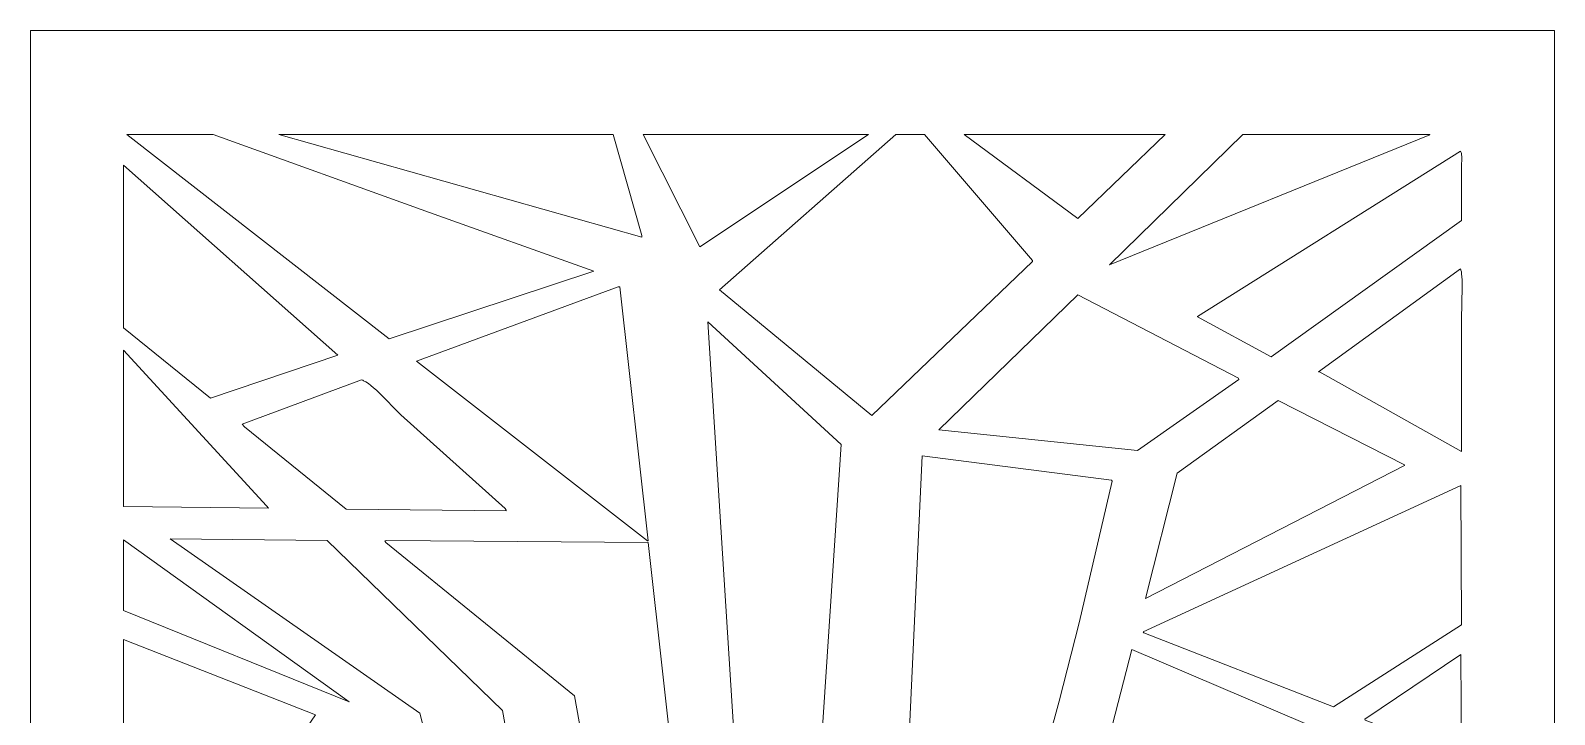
# Model space of a CAD drawing. Header units: centimetres. Extents: x -9.8 to 9.6, y -14.3 to 4.2.
# Drawn here: x 0.33 to 9.56, y 0.07 to 4.22 of the extents above; entities that cross this region are included whole.
import ezdxf

# ---------------------------------------------------------------- set-up
doc = ezdxf.new("R2010")
doc.units = ezdxf.units.CM
doc.header["$MEASUREMENT"] = 0
doc.layers.add('layer 1', color=7, linetype='Continuous')

msp = doc.modelspace()

# ---------------------------------------------------------------- linework, layer by layer
at = {"layer": 'layer 1', "color": 242, "lineweight": 9}
for points, knots in [([(0.32504, 4.21543), (0.32504, 4.21543), (0.32504, 4.21543), (0.32504, 4.21543), (0.32504, 4.21543), (0.32504, 4.21543), (9.55647, 4.21543), (9.55647, 4.21543), (9.55647, 4.21543), (9.55647, 4.21543), (9.55647, 4.21543), (9.55647, 4.21543), (9.55647, 4.21543), (9.55647, 4.21543), (9.55647, -14.27975), (9.55647, -14.27975), (9.55647, -14.27975), (9.55647, -14.27975), (9.55647, -14.27975), (9.55647, -14.27975), (9.55647, -14.27975), (9.55647, -14.27975), (0.32504, -14.27975), (0.32504, -14.27975), (0.32504, -14.27975), (0.32504, -14.27975), (0.32504, -14.27975), (0.32504, -14.27975), (0.32504, -14.27975), (0.32504, -14.27975), (0.32504, 4.21543), (0.32504, 4.21543), (0.32504, 4.21543), (0.32504, 4.21543), (0.32504, 4.21543), (0.32504, 4.21543)], [0, 0, 0, 0, 0.1, 0.1, 0.1, 0.1, 0.2, 0.2, 0.2, 0.2, 0.3, 0.3, 0.3, 0.3, 0.4, 0.4, 0.4, 0.4, 0.5, 0.5, 0.5, 0.5, 0.6, 0.6, 0.6, 0.6, 0.7, 0.7, 0.7, 0.7, 0.8, 0.8, 0.8, 0.8, 1, 1, 1, 1]), ([(0.90792, 3.58576), (0.90792, 3.58576), (0.90792, 3.58576), (0.90792, 3.58576), (0.90792, 3.58576), (0.90792, 3.58576), (2.49694, 2.34602), (2.49694, 2.34602), (2.49694, 2.34602), (2.49694, 2.34602), (2.49694, 2.34602), (2.49694, 2.34602), (2.49694, 2.34602), (2.49694, 2.34602), (3.73756, 2.75708), (3.73756, 2.75708), (3.73756, 2.75708), (3.73756, 2.75708), (3.73756, 2.75708), (3.73756, 2.75708), (3.73756, 2.75708), (3.73756, 2.75708), (2.74114, 3.1127), (2.74114, 3.1127), (2.74114, 3.1127), (2.74114, 3.1127), (2.74114, 3.1127), (2.74114, 3.1127), (2.74114, 3.1127), (2.74114, 3.1127), (1.43216, 3.58576), (1.43216, 3.58576), (1.43216, 3.58576), (1.43216, 3.58576), (1.43216, 3.58576), (1.43216, 3.58576), (1.43216, 3.58576), (1.43216, 3.58576), (0.90792, 3.58576), (0.90792, 3.58576), (0.90792, 3.58576), (0.90792, 3.58576), (0.90792, 3.58576), (0.90792, 3.58576)], [0, 0, 0, 0, 0.0833333, 0.0833333, 0.0833333, 0.0833333, 0.1666667, 0.1666667, 0.1666667, 0.1666667, 0.25, 0.25, 0.25, 0.25, 0.3333333, 0.3333333, 0.3333333, 0.3333333, 0.4166667, 0.4166667, 0.4166667, 0.4166667, 0.5, 0.5, 0.5, 0.5, 0.5833333, 0.5833333, 0.5833333, 0.5833333, 0.6666667, 0.6666667, 0.6666667, 0.6666667, 0.75, 0.75, 0.75, 0.75, 0.8333333, 0.8333333, 0.8333333, 0.8333333, 1, 1, 1, 1]), ([(1.82943, 3.58576), (1.82943, 3.58576), (1.82943, 3.58576), (1.82943, 3.58576), (1.82943, 3.58576), (1.82943, 3.58576), (4.02735, 2.96264), (4.02735, 2.96264), (4.02735, 2.96264), (4.02735, 2.96264), (4.02735, 2.96264), (4.02735, 2.96264), (4.02735, 2.96264), (4.02735, 2.96264), (4.02735, 2.97241), (4.02735, 2.97241), (4.02735, 2.97241), (4.02735, 2.97241), (4.02735, 2.97241), (4.02735, 2.97241), (4.02735, 2.97241), (4.02735, 2.97241), (3.8548, 3.58576), (3.8548, 3.58576), (3.8548, 3.58576), (3.8548, 3.58576), (3.8548, 3.58576), (3.8548, 3.58576), (3.8548, 3.58576), (3.8548, 3.58576), (1.82943, 3.58576), (1.82943, 3.58576), (1.82943, 3.58576), (1.82943, 3.58576), (1.82943, 3.58576), (1.82943, 3.58576)], [0, 0, 0, 0, 0.1, 0.1, 0.1, 0.1, 0.2, 0.2, 0.2, 0.2, 0.3, 0.3, 0.3, 0.3, 0.4, 0.4, 0.4, 0.4, 0.5, 0.5, 0.5, 0.5, 0.6, 0.6, 0.6, 0.6, 0.7, 0.7, 0.7, 0.7, 0.8, 0.8, 0.8, 0.8, 1, 1, 1, 1]), ([(4.03715, 3.58576), (4.03715, 3.58576), (4.03715, 3.58576), (4.03715, 3.58576), (4.03715, 3.58576), (4.03715, 3.58576), (4.37904, 2.9039), (4.37904, 2.9039), (4.37904, 2.9039), (4.37904, 2.9039), (4.37904, 2.9039), (4.37904, 2.9039), (4.37904, 2.9039), (4.37904, 2.9039), (5.40153, 3.58576), (5.40153, 3.58576), (5.40153, 3.58576), (5.40153, 3.58576), (5.40153, 3.58576), (5.40153, 3.58576), (5.40153, 3.58576), (5.40153, 3.58576), (4.03715, 3.58576), (4.03715, 3.58576), (4.03715, 3.58576), (4.03715, 3.58576), (4.03715, 3.58576), (4.03715, 3.58576)], [0, 0, 0, 0, 0.125, 0.125, 0.125, 0.125, 0.25, 0.25, 0.25, 0.25, 0.375, 0.375, 0.375, 0.375, 0.5, 0.5, 0.5, 0.5, 0.625, 0.625, 0.625, 0.625, 0.75, 0.75, 0.75, 0.75, 1, 1, 1, 1]), ([(5.56759, 3.58576), (5.56759, 3.58576), (5.56759, 3.58576), (5.56759, 3.58576), (5.56759, 3.58576), (5.56759, 3.58576), (4.49955, 2.6429), (4.49955, 2.6429), (4.49955, 2.6429), (4.49955, 2.6429), (4.49955, 2.6429), (4.49955, 2.6429), (4.49955, 2.6429), (4.49955, 2.6429), (5.42103, 1.88274), (5.42103, 1.88274), (5.42103, 1.88274), (5.42103, 1.88274), (5.42103, 1.88274), (5.42103, 1.88274), (5.42103, 1.88274), (5.42103, 1.88274), (6.39467, 2.8158), (6.39467, 2.8158), (6.39467, 2.8158), (6.39467, 2.8158), (6.39467, 2.8158), (6.39467, 2.8158), (6.39467, 2.8158), (6.39467, 2.8158), (6.39467, 2.82233), (6.39467, 2.82233), (6.39467, 2.82233), (6.39467, 2.82233), (6.39467, 2.82233), (6.39467, 2.82233), (6.39467, 2.82233), (6.39467, 2.82233), (5.74015, 3.58576), (5.74015, 3.58576), (5.74015, 3.58576), (5.74015, 3.58576), (5.74015, 3.58576), (5.74015, 3.58576), (5.74015, 3.58576), (5.74015, 3.58576), (5.56759, 3.58576), (5.56759, 3.58576), (5.56759, 3.58576), (5.56759, 3.58576), (5.56759, 3.58576), (5.56759, 3.58576)], [0, 0, 0, 0, 0.0714286, 0.0714286, 0.0714286, 0.0714286, 0.1428571, 0.1428571, 0.1428571, 0.1428571, 0.2142857, 0.2142857, 0.2142857, 0.2142857, 0.2857143, 0.2857143, 0.2857143, 0.2857143, 0.3571429, 0.3571429, 0.3571429, 0.3571429, 0.4285714, 0.4285714, 0.4285714, 0.4285714, 0.5, 0.5, 0.5, 0.5, 0.5714286, 0.5714286, 0.5714286, 0.5714286, 0.6428571, 0.6428571, 0.6428571, 0.6428571, 0.7142857, 0.7142857, 0.7142857, 0.7142857, 0.7857143, 0.7857143, 0.7857143, 0.7857143, 0.8571429, 0.8571429, 0.8571429, 0.8571429, 1, 1, 1, 1]), ([(5.98112, 3.58576), (5.98112, 3.58576), (5.98112, 3.58576), (5.98112, 3.58576), (5.98112, 3.58576), (5.98112, 3.58576), (6.66818, 3.07679), (6.66818, 3.07679), (6.66818, 3.07679), (6.66818, 3.07679), (6.66818, 3.07679), (6.66818, 3.07679), (6.66818, 3.07679), (6.66818, 3.07679), (7.19892, 3.58576), (7.19892, 3.58576), (7.19892, 3.58576), (7.19892, 3.58576), (7.19892, 3.58576), (7.19892, 3.58576), (7.19892, 3.58576), (7.19892, 3.58576), (5.98112, 3.58576), (5.98112, 3.58576), (5.98112, 3.58576), (5.98112, 3.58576), (5.98112, 3.58576), (5.98112, 3.58576)], [0, 0, 0, 0, 0.125, 0.125, 0.125, 0.125, 0.25, 0.25, 0.25, 0.25, 0.375, 0.375, 0.375, 0.375, 0.5, 0.5, 0.5, 0.5, 0.625, 0.625, 0.625, 0.625, 0.75, 0.75, 0.75, 0.75, 1, 1, 1, 1]), ([(7.66784, 3.58576), (7.66784, 3.58576), (7.66784, 3.58576), (7.66784, 3.58576), (7.66784, 3.58576), (7.66784, 3.58576), (6.86028, 2.79628), (6.86028, 2.79628), (6.86028, 2.79628), (6.86028, 2.79628), (6.86028, 2.79628), (6.86028, 2.79628), (6.86028, 2.79628), (6.86028, 2.79628), (8.80104, 3.58249), (8.80104, 3.58249), (8.80104, 3.58249), (8.80104, 3.58249), (8.80104, 3.58249), (8.80104, 3.58249), (8.80104, 3.58249), (8.80104, 3.58249), (8.80104, 3.58576), (8.80104, 3.58576), (8.80104, 3.58576), (8.80104, 3.58576), (8.80104, 3.58576), (8.80104, 3.58576), (8.80104, 3.58576), (8.80104, 3.58576), (7.66784, 3.58576), (7.66784, 3.58576), (7.66784, 3.58576), (7.66784, 3.58576), (7.66784, 3.58576), (7.66784, 3.58576)], [0, 0, 0, 0, 0.1, 0.1, 0.1, 0.1, 0.2, 0.2, 0.2, 0.2, 0.3, 0.3, 0.3, 0.3, 0.4, 0.4, 0.4, 0.4, 0.5, 0.5, 0.5, 0.5, 0.6, 0.6, 0.6, 0.6, 0.7, 0.7, 0.7, 0.7, 0.8, 0.8, 0.8, 0.8, 1, 1, 1, 1]), ([(8.98662, 3.48462), (8.98662, 3.48462), (8.98662, 3.48462), (8.98662, 3.48462), (8.98662, 3.48462), (8.98662, 3.48462), (7.39433, 2.48303), (7.39433, 2.48303), (7.39433, 2.48303), (7.39433, 2.48303), (7.39433, 2.48303), (7.39433, 2.48303), (7.39433, 2.48303), (7.39433, 2.48303), (7.39433, 2.47977), (7.39433, 2.47977), (7.39433, 2.47977), (7.39433, 2.47977), (7.39433, 2.47977), (7.39433, 2.47977), (7.39433, 2.47977), (7.39433, 2.47977), (7.84042, 2.23834), (7.84042, 2.23834), (7.84042, 2.23834), (7.84042, 2.23834), (7.84042, 2.23834), (7.84042, 2.23834), (7.84042, 2.23834), (7.84042, 2.23834), (8.99318, 3.06373), (8.99318, 3.06373), (8.99318, 3.06373), (8.99318, 3.06373), (8.99318, 3.06373), (8.99318, 3.06373), (8.99318, 3.06373), (8.99318, 3.06373), (8.99318, 3.37371), (8.99318, 3.37371), (8.99318, 3.37371), (8.99318, 3.37371), (8.99318, 3.37371), (8.99318, 3.37371), (8.99318, 3.37371), (8.99318, 3.37371), (8.99396, 3.40142), (8.99396, 3.40142), (8.99396, 3.40142), (8.99396, 3.40142), (8.99557, 3.43405), (8.99557, 3.43405), (8.99557, 3.43405), (8.99557, 3.43405), (8.99557, 3.44957), (8.99557, 3.44957), (8.99557, 3.44957), (8.99557, 3.44957), (8.99396, 3.46425), (8.99396, 3.46425), (8.99396, 3.46425), (8.99396, 3.46425), (8.99318, 3.47076), (8.99318, 3.47076), (8.99318, 3.47076), (8.99318, 3.47076), (8.9915, 3.47648), (8.9915, 3.47648), (8.9915, 3.47648), (8.9915, 3.47648), (8.98907, 3.48054), (8.98907, 3.48054), (8.98907, 3.48054), (8.98907, 3.48054), (8.98662, 3.48462), (8.98662, 3.48462), (8.98662, 3.48462), (8.98662, 3.48462), (8.98662, 3.48462), (8.98662, 3.48462)], [0, 0, 0, 0, 0.047619, 0.047619, 0.047619, 0.047619, 0.0952381, 0.0952381, 0.0952381, 0.0952381, 0.1428571, 0.1428571, 0.1428571, 0.1428571, 0.1904762, 0.1904762, 0.1904762, 0.1904762, 0.2380952, 0.2380952, 0.2380952, 0.2380952, 0.2857143, 0.2857143, 0.2857143, 0.2857143, 0.3333333, 0.3333333, 0.3333333, 0.3333333, 0.3809524, 0.3809524, 0.3809524, 0.3809524, 0.4285714, 0.4285714, 0.4285714, 0.4285714, 0.4761905, 0.4761905, 0.4761905, 0.4761905, 0.5238095, 0.5238095, 0.5238095, 0.5238095, 0.5714286, 0.5714286, 0.5714286, 0.5714286, 0.6190476, 0.6190476, 0.6190476, 0.6190476, 0.6666667, 0.6666667, 0.6666667, 0.6666667, 0.7142857, 0.7142857, 0.7142857, 0.7142857, 0.7619048, 0.7619048, 0.7619048, 0.7619048, 0.8095238, 0.8095238, 0.8095238, 0.8095238, 0.8571429, 0.8571429, 0.8571429, 0.8571429, 0.9047619, 0.9047619, 0.9047619, 0.9047619, 1, 1, 1, 1]), ([(0.88835, 3.39979), (0.88835, 3.39979), (0.88835, 3.39979), (0.88835, 3.39979), (0.88835, 3.39979), (0.88835, 3.39979), (0.88835, 2.41452), (0.88835, 2.41452), (0.88835, 2.41452), (0.88835, 2.41452), (0.88835, 2.41452), (0.88835, 2.41452), (0.88835, 2.41452), (0.88835, 2.41452), (1.41589, 1.98713), (1.41589, 1.98713), (1.41589, 1.98713), (1.41589, 1.98713), (1.41589, 1.98713), (1.41589, 1.98713), (1.41589, 1.98713), (1.41589, 1.98713), (2.18759, 2.24815), (2.18759, 2.24815), (2.18759, 2.24815), (2.18759, 2.24815), (2.18759, 2.24815), (2.18759, 2.24815), (2.18759, 2.24815), (2.18759, 2.24815), (0.88835, 3.39979), (0.88835, 3.39979), (0.88835, 3.39979), (0.88835, 3.39979), (0.88835, 3.39979), (0.88835, 3.39979)], [0, 0, 0, 0, 0.1, 0.1, 0.1, 0.1, 0.2, 0.2, 0.2, 0.2, 0.3, 0.3, 0.3, 0.3, 0.4, 0.4, 0.4, 0.4, 0.5, 0.5, 0.5, 0.5, 0.6, 0.6, 0.6, 0.6, 0.7, 0.7, 0.7, 0.7, 0.8, 0.8, 0.8, 0.8, 1, 1, 1, 1]), ([(8.98662, 2.77014), (8.98662, 2.77014), (8.98662, 2.77014), (8.98662, 2.77014), (8.98662, 2.77014), (8.98662, 2.77014), (8.12698, 2.14701), (8.12698, 2.14701), (8.12698, 2.14701), (8.12698, 2.14701), (8.12698, 2.14701), (8.12698, 2.14701), (8.12698, 2.14701), (8.12698, 2.14701), (8.1335, 2.14701), (8.1335, 2.14701), (8.1335, 2.14701), (8.1335, 2.14701), (8.1335, 2.14701), (8.1335, 2.14701), (8.1335, 2.14701), (8.1335, 2.14701), (8.99318, 1.66411), (8.99318, 1.66411), (8.99318, 1.66411), (8.99318, 1.66411), (8.99318, 1.66411), (8.99318, 1.66411), (8.99318, 1.66411), (8.99318, 1.66411), (8.99318, 2.48303), (8.99318, 2.48303), (8.99318, 2.48303), (8.99318, 2.48303), (8.99318, 2.48303), (8.99318, 2.48303), (8.99318, 2.48303), (8.99318, 2.48303), (8.99476, 2.54505), (8.99476, 2.54505), (8.99476, 2.54505), (8.99476, 2.54505), (8.99557, 2.58907), (8.99557, 2.58907), (8.99557, 2.58907), (8.99557, 2.58907), (8.99638, 2.63638), (8.99638, 2.63638), (8.99638, 2.63638), (8.99638, 2.63638), (8.99638, 2.68285), (8.99638, 2.68285), (8.99638, 2.68285), (8.99638, 2.68285), (8.99638, 2.70407), (8.99638, 2.70407), (8.99638, 2.70407), (8.99638, 2.70407), (8.99557, 2.7228), (8.99557, 2.7228), (8.99557, 2.7228), (8.99557, 2.7228), (8.99396, 2.73995), (8.99396, 2.73995), (8.99396, 2.73995), (8.99396, 2.73995), (8.99232, 2.75383), (8.99232, 2.75383), (8.99232, 2.75383), (8.99232, 2.75383), (8.98988, 2.76362), (8.98988, 2.76362), (8.98988, 2.76362), (8.98988, 2.76362), (8.98823, 2.76771), (8.98823, 2.76771), (8.98823, 2.76771), (8.98823, 2.76771), (8.98662, 2.77014), (8.98662, 2.77014), (8.98662, 2.77014), (8.98662, 2.77014), (8.98662, 2.77014), (8.98662, 2.77014)], [0, 0, 0, 0, 0.0454545, 0.0454545, 0.0454545, 0.0454545, 0.0909091, 0.0909091, 0.0909091, 0.0909091, 0.1363636, 0.1363636, 0.1363636, 0.1363636, 0.1818182, 0.1818182, 0.1818182, 0.1818182, 0.2272727, 0.2272727, 0.2272727, 0.2272727, 0.2727273, 0.2727273, 0.2727273, 0.2727273, 0.3181818, 0.3181818, 0.3181818, 0.3181818, 0.3636364, 0.3636364, 0.3636364, 0.3636364, 0.4090909, 0.4090909, 0.4090909, 0.4090909, 0.4545455, 0.4545455, 0.4545455, 0.4545455, 0.5, 0.5, 0.5, 0.5, 0.5454545, 0.5454545, 0.5454545, 0.5454545, 0.5909091, 0.5909091, 0.5909091, 0.5909091, 0.6363636, 0.6363636, 0.6363636, 0.6363636, 0.6818182, 0.6818182, 0.6818182, 0.6818182, 0.7272727, 0.7272727, 0.7272727, 0.7272727, 0.7727273, 0.7727273, 0.7727273, 0.7727273, 0.8181818, 0.8181818, 0.8181818, 0.8181818, 0.8636364, 0.8636364, 0.8636364, 0.8636364, 0.9090909, 0.9090909, 0.9090909, 0.9090909, 1, 1, 1, 1]), ([(3.88411, 2.66247), (3.88411, 2.66247), (3.88411, 2.66247), (3.88411, 2.66247), (3.88411, 2.66247), (3.88411, 2.66247), (2.66303, 2.21221), (2.66303, 2.21221), (2.66303, 2.21221), (2.66303, 2.21221), (2.66303, 2.21221), (2.66303, 2.21221), (2.66303, 2.21221), (2.66303, 2.21221), (4.0632, 1.12256), (4.0632, 1.12256), (4.0632, 1.12256), (4.0632, 1.12256), (4.0632, 1.12256), (4.0632, 1.12256), (4.0632, 1.12256), (4.0632, 1.12256), (4.06644, 1.12256), (4.06644, 1.12256), (4.06644, 1.12256), (4.06644, 1.12256), (4.06644, 1.12256), (4.06644, 1.12256), (4.06644, 1.12256), (4.06644, 1.12256), (3.89388, 2.66247), (3.89388, 2.66247), (3.89388, 2.66247), (3.89388, 2.66247), (3.89388, 2.66247), (3.89388, 2.66247), (3.89388, 2.66247), (3.89388, 2.66247), (3.88411, 2.66247), (3.88411, 2.66247), (3.88411, 2.66247), (3.88411, 2.66247), (3.88411, 2.66247), (3.88411, 2.66247)], [0, 0, 0, 0, 0.0833333, 0.0833333, 0.0833333, 0.0833333, 0.1666667, 0.1666667, 0.1666667, 0.1666667, 0.25, 0.25, 0.25, 0.25, 0.3333333, 0.3333333, 0.3333333, 0.3333333, 0.4166667, 0.4166667, 0.4166667, 0.4166667, 0.5, 0.5, 0.5, 0.5, 0.5833333, 0.5833333, 0.5833333, 0.5833333, 0.6666667, 0.6666667, 0.6666667, 0.6666667, 0.75, 0.75, 0.75, 0.75, 0.8333333, 0.8333333, 0.8333333, 0.8333333, 1, 1, 1, 1]), ([(6.66818, 2.61354), (6.66818, 2.61354), (6.66818, 2.61354), (6.66818, 2.61354), (6.66818, 2.61354), (6.66818, 2.61354), (5.82811, 1.79462), (5.82811, 1.79462), (5.82811, 1.79462), (5.82811, 1.79462), (5.82811, 1.79462), (5.82811, 1.79462), (5.82811, 1.79462), (5.82811, 1.79462), (7.02963, 1.67067), (7.02963, 1.67067), (7.02963, 1.67067), (7.02963, 1.67067), (7.02963, 1.67067), (7.02963, 1.67067), (7.02963, 1.67067), (7.02963, 1.67067), (7.64504, 2.10133), (7.64504, 2.10133), (7.64504, 2.10133), (7.64504, 2.10133), (7.64504, 2.10133), (7.64504, 2.10133), (7.64504, 2.10133), (7.64504, 2.10133), (7.64179, 2.10785), (7.64179, 2.10785), (7.64179, 2.10785), (7.64179, 2.10785), (7.64179, 2.10785), (7.64179, 2.10785), (7.64179, 2.10785), (7.64179, 2.10785), (6.66818, 2.61354), (6.66818, 2.61354), (6.66818, 2.61354), (6.66818, 2.61354), (6.66818, 2.61354), (6.66818, 2.61354)], [0, 0, 0, 0, 0.0833333, 0.0833333, 0.0833333, 0.0833333, 0.1666667, 0.1666667, 0.1666667, 0.1666667, 0.25, 0.25, 0.25, 0.25, 0.3333333, 0.3333333, 0.3333333, 0.3333333, 0.4166667, 0.4166667, 0.4166667, 0.4166667, 0.5, 0.5, 0.5, 0.5, 0.5833333, 0.5833333, 0.5833333, 0.5833333, 0.6666667, 0.6666667, 0.6666667, 0.6666667, 0.75, 0.75, 0.75, 0.75, 0.8333333, 0.8333333, 0.8333333, 0.8333333, 1, 1, 1, 1]), ([(4.4279, 2.4504), (4.4279, 2.4504), (4.4279, 2.4504), (4.4279, 2.4504), (4.4279, 2.4504), (4.4279, 2.4504), (4.79584, -3.35685), (4.79584, -3.35685), (4.79584, -3.35685), (4.79584, -3.35685), (4.79584, -3.35685), (4.79584, -3.35685), (4.79584, -3.35685), (4.79584, -3.35685), (4.93259, -2.88382), (4.93259, -2.88382), (4.93259, -2.88382), (4.93259, -2.88382), (4.93259, -2.88382), (4.93259, -2.88382), (4.93259, -2.88382), (4.93259, -2.88382), (5.23547, 1.70657), (5.23547, 1.70657), (5.23547, 1.70657), (5.23547, 1.70657), (5.23547, 1.70657), (5.23547, 1.70657), (5.23547, 1.70657), (5.23547, 1.70657), (4.4279, 2.4504), (4.4279, 2.4504), (4.4279, 2.4504), (4.4279, 2.4504), (4.4279, 2.4504), (4.4279, 2.4504)], [0, 0, 0, 0, 0.1, 0.1, 0.1, 0.1, 0.2, 0.2, 0.2, 0.2, 0.3, 0.3, 0.3, 0.3, 0.4, 0.4, 0.4, 0.4, 0.5, 0.5, 0.5, 0.5, 0.6, 0.6, 0.6, 0.6, 0.7, 0.7, 0.7, 0.7, 0.8, 0.8, 0.8, 0.8, 1, 1, 1, 1]), ([(0.88835, 1.33139), (0.88835, 1.33139), (0.88835, 1.33139), (0.88835, 1.33139), (0.88835, 1.33139), (0.88835, 1.33139), (1.76755, 1.32154), (1.76755, 1.32154), (1.76755, 1.32154), (1.76755, 1.32154), (1.76755, 1.32154), (1.76755, 1.32154), (1.76755, 1.32154), (1.76755, 1.32154), (1.75453, 1.33462), (1.75453, 1.33462), (1.75453, 1.33462), (1.75453, 1.33462), (1.75453, 1.33462), (1.75453, 1.33462), (1.75453, 1.33462), (1.75453, 1.33462), (0.88835, 2.27749), (0.88835, 2.27749), (0.88835, 2.27749), (0.88835, 2.27749), (0.88835, 2.27749), (0.88835, 2.27749), (0.88835, 2.27749), (0.88835, 2.27749), (0.88835, 1.33139), (0.88835, 1.33139), (0.88835, 1.33139), (0.88835, 1.33139), (0.88835, 1.33139), (0.88835, 1.33139)], [0, 0, 0, 0, 0.1, 0.1, 0.1, 0.1, 0.2, 0.2, 0.2, 0.2, 0.3, 0.3, 0.3, 0.3, 0.4, 0.4, 0.4, 0.4, 0.5, 0.5, 0.5, 0.5, 0.6, 0.6, 0.6, 0.6, 0.7, 0.7, 0.7, 0.7, 0.8, 0.8, 0.8, 0.8, 1, 1, 1, 1]), ([(2.33088, 2.09807), (2.33088, 2.09807), (2.33088, 2.09807), (2.33088, 2.09807), (2.33088, 2.09807), (2.33088, 2.09807), (1.608, 1.83055), (1.608, 1.83055), (1.608, 1.83055), (1.608, 1.83055), (1.608, 1.83055), (1.608, 1.83055), (1.608, 1.83055), (1.608, 1.83055), (1.621, 1.81419), (1.621, 1.81419), (1.621, 1.81419), (1.621, 1.81419), (1.621, 1.81419), (1.621, 1.81419), (1.621, 1.81419), (1.621, 1.81419), (2.23644, 1.31506), (2.23644, 1.31506), (2.23644, 1.31506), (2.23644, 1.31506), (2.23644, 1.31506), (2.23644, 1.31506), (2.23644, 1.31506), (2.23644, 1.31506), (3.20682, 1.30525), (3.20682, 1.30525), (3.20682, 1.30525), (3.20682, 1.30525), (3.20682, 1.30525), (3.20682, 1.30525), (3.20682, 1.30525), (3.20682, 1.30525), (3.20682, 1.30854), (3.20682, 1.30854), (3.20682, 1.30854), (3.20682, 1.30854), (3.20682, 1.30854), (3.20682, 1.30854), (3.20682, 1.30854), (3.20682, 1.30854), (3.20031, 1.31832), (3.20031, 1.31832), (3.20031, 1.31832), (3.20031, 1.31832), (3.20031, 1.31832), (3.20031, 1.31832), (3.20031, 1.31832), (3.20031, 1.31832), (2.5686, 1.88599), (2.5686, 1.88599), (2.5686, 1.88599), (2.5686, 1.88599), (2.5686, 1.88599), (2.5686, 1.88599), (2.5686, 1.88599), (2.5686, 1.88599), (2.55799, 1.89579), (2.55799, 1.89579), (2.55799, 1.89579), (2.55799, 1.89579), (2.54579, 1.90803), (2.54579, 1.90803), (2.54579, 1.90803), (2.54579, 1.90803), (2.51812, 1.93655), (2.51812, 1.93655), (2.51812, 1.93655), (2.51812, 1.93655), (2.48714, 1.96919), (2.48714, 1.96919), (2.48714, 1.96919), (2.48714, 1.96919), (2.45381, 2.00345), (2.45381, 2.00345), (2.45381, 2.00345), (2.45381, 2.00345), (2.43671, 2.01976), (2.43671, 2.01976), (2.43671, 2.01976), (2.43671, 2.01976), (2.42043, 2.03607), (2.42043, 2.03607), (2.42043, 2.03607), (2.42043, 2.03607), (2.40332, 2.05076), (2.40332, 2.05076), (2.40332, 2.05076), (2.40332, 2.05076), (2.38707, 2.06463), (2.38707, 2.06463), (2.38707, 2.06463), (2.38707, 2.06463), (2.37161, 2.07603), (2.37161, 2.07603), (2.37161, 2.07603), (2.37161, 2.07603), (2.35694, 2.08582), (2.35694, 2.08582), (2.35694, 2.08582), (2.35694, 2.08582), (2.34308, 2.09316), (2.34308, 2.09316), (2.34308, 2.09316), (2.34308, 2.09316), (2.33739, 2.09646), (2.33739, 2.09646), (2.33739, 2.09646), (2.33739, 2.09646), (2.33088, 2.09807), (2.33088, 2.09807), (2.33088, 2.09807), (2.33088, 2.09807), (2.33088, 2.09807), (2.33088, 2.09807)], [0, 0, 0, 0, 0.0322581, 0.0322581, 0.0322581, 0.0322581, 0.0645161, 0.0645161, 0.0645161, 0.0645161, 0.0967742, 0.0967742, 0.0967742, 0.0967742, 0.1290323, 0.1290323, 0.1290323, 0.1290323, 0.1612903, 0.1612903, 0.1612903, 0.1612903, 0.1935484, 0.1935484, 0.1935484, 0.1935484, 0.2258065, 0.2258065, 0.2258065, 0.2258065, 0.2580645, 0.2580645, 0.2580645, 0.2580645, 0.2903226, 0.2903226, 0.2903226, 0.2903226, 0.3225806, 0.3225806, 0.3225806, 0.3225806, 0.3548387, 0.3548387, 0.3548387, 0.3548387, 0.3870968, 0.3870968, 0.3870968, 0.3870968, 0.4193548, 0.4193548, 0.4193548, 0.4193548, 0.4516129, 0.4516129, 0.4516129, 0.4516129, 0.483871, 0.483871, 0.483871, 0.483871, 0.516129, 0.516129, 0.516129, 0.516129, 0.5483871, 0.5483871, 0.5483871, 0.5483871, 0.5806452, 0.5806452, 0.5806452, 0.5806452, 0.6129032, 0.6129032, 0.6129032, 0.6129032, 0.6451613, 0.6451613, 0.6451613, 0.6451613, 0.6774194, 0.6774194, 0.6774194, 0.6774194, 0.7096774, 0.7096774, 0.7096774, 0.7096774, 0.7419355, 0.7419355, 0.7419355, 0.7419355, 0.7741935, 0.7741935, 0.7741935, 0.7741935, 0.8064516, 0.8064516, 0.8064516, 0.8064516, 0.8387097, 0.8387097, 0.8387097, 0.8387097, 0.8709677, 0.8709677, 0.8709677, 0.8709677, 0.9032258, 0.9032258, 0.9032258, 0.9032258, 0.9354839, 0.9354839, 0.9354839, 0.9354839, 1, 1, 1, 1]), ([(7.88276, 1.97404), (7.88276, 1.97404), (7.88276, 1.97404), (7.88276, 1.97404), (7.88276, 1.97404), (7.88276, 1.97404), (7.27058, 1.53364), (7.27058, 1.53364), (7.27058, 1.53364), (7.27058, 1.53364), (7.27058, 1.53364), (7.27058, 1.53364), (7.27058, 1.53364), (7.27058, 1.53364), (7.07845, 0.77348), (7.07845, 0.77348), (7.07845, 0.77348), (7.07845, 0.77348), (7.07845, 0.77348), (7.07845, 0.77348), (7.07845, 0.77348), (7.07845, 0.77348), (8.64797, 1.57933), (8.64797, 1.57933), (8.64797, 1.57933), (8.64797, 1.57933), (8.64797, 1.57933), (8.64797, 1.57933), (8.64797, 1.57933), (8.64797, 1.57933), (8.64797, 1.58262), (8.64797, 1.58262), (8.64797, 1.58262), (8.64797, 1.58262), (8.64797, 1.58262), (8.64797, 1.58262), (8.64797, 1.58262), (8.64797, 1.58262), (7.88276, 1.97404), (7.88276, 1.97404), (7.88276, 1.97404), (7.88276, 1.97404), (7.88276, 1.97404), (7.88276, 1.97404)], [0, 0, 0, 0, 0.0833333, 0.0833333, 0.0833333, 0.0833333, 0.1666667, 0.1666667, 0.1666667, 0.1666667, 0.25, 0.25, 0.25, 0.25, 0.3333333, 0.3333333, 0.3333333, 0.3333333, 0.4166667, 0.4166667, 0.4166667, 0.4166667, 0.5, 0.5, 0.5, 0.5, 0.5833333, 0.5833333, 0.5833333, 0.5833333, 0.6666667, 0.6666667, 0.6666667, 0.6666667, 0.75, 0.75, 0.75, 0.75, 0.8333333, 0.8333333, 0.8333333, 0.8333333, 1, 1, 1, 1]), ([(5.72714, 1.63804), (5.72714, 1.63804), (5.72714, 1.63804), (5.72714, 1.63804), (5.72714, 1.63804), (5.72714, 1.63804), (5.48618, -3.53957), (5.48618, -3.53957), (5.48618, -3.53957), (5.48618, -3.53957), (5.48618, -3.53957), (5.48618, -3.53957), (5.48618, -3.53957), (5.48618, -3.53957), (5.48944, -3.53957), (5.48944, -3.53957), (5.48944, -3.53957), (5.48944, -3.53957), (5.48944, -3.53957), (5.48944, -3.53957), (5.48944, -3.53957), (5.48944, -3.53957), (5.49269, -3.53957), (5.49269, -3.53957), (5.49269, -3.53957), (5.49269, -3.53957), (5.49269, -3.53957), (5.49269, -3.53957), (5.49269, -3.53957), (5.49269, -3.53957), (5.57082, -3.25897), (5.57082, -3.25897), (5.57082, -3.25897), (5.57082, -3.25897), (5.57082, -3.25897), (5.57082, -3.25897), (5.57082, -3.25897), (5.57082, -3.25897), (5.59037, -3.19374), (5.59037, -3.19374), (5.59037, -3.19374), (5.59037, -3.19374), (5.60909, -3.12928), (5.60909, -3.12928), (5.60909, -3.12928), (5.60909, -3.12928), (5.64573, -3.00041), (5.64573, -3.00041), (5.64573, -3.00041), (5.64573, -3.00041), (5.68238, -2.87318), (5.68238, -2.87318), (5.68238, -2.87318), (5.68238, -2.87318), (5.70107, -2.80955), (5.70107, -2.80955), (5.70107, -2.80955), (5.70107, -2.80955), (5.72064, -2.74676), (5.72064, -2.74676), (5.72064, -2.74676), (5.72064, -2.74676), (5.72064, -2.74676), (5.72064, -2.74676), (5.72064, -2.74676), (5.72064, -2.74676), (6.16347, -1.25582), (6.16347, -1.25582), (6.16347, -1.25582), (6.16347, -1.25582), (6.16347, -1.25582), (6.16347, -1.25582), (6.16347, -1.25582), (6.16347, -1.25582), (6.19849, -1.14), (6.19849, -1.14), (6.19849, -1.14), (6.19849, -1.14), (6.23349, -1.02416), (6.23349, -1.02416), (6.23349, -1.02416), (6.23349, -1.02416), (6.26684, -0.90753), (6.26684, -0.90753), (6.26684, -0.90753), (6.26684, -0.90753), (6.30025, -0.79091), (6.30025, -0.79091), (6.30025, -0.79091), (6.30025, -0.79091), (6.33357, -0.67427), (6.33357, -0.67427), (6.33357, -0.67427), (6.33357, -0.67427), (6.36614, -0.55683), (6.36614, -0.55683), (6.36614, -0.55683), (6.36614, -0.55683), (6.42967, -0.32189), (6.42967, -0.32189), (6.42967, -0.32189), (6.42967, -0.32189), (6.49234, -0.08537), (6.49234, -0.08537), (6.49234, -0.08537), (6.49234, -0.08537), (6.55502, 0.15115), (6.55502, 0.15115), (6.55502, 0.15115), (6.55502, 0.15115), (6.67794, 0.62664), (6.67794, 0.62664), (6.67794, 0.62664), (6.67794, 0.62664), (6.67794, 0.62664), (6.67794, 0.62664), (6.67794, 0.62664), (6.67794, 0.62664), (6.87657, 1.48472), (6.87657, 1.48472), (6.87657, 1.48472), (6.87657, 1.48472), (6.87657, 1.48472), (6.87657, 1.48472), (6.87657, 1.48472), (6.87657, 1.48472), (6.87332, 1.49124), (6.87332, 1.49124), (6.87332, 1.49124), (6.87332, 1.49124), (6.87332, 1.49124), (6.87332, 1.49124), (6.87332, 1.49124), (6.87332, 1.49124), (5.72714, 1.63804), (5.72714, 1.63804), (5.72714, 1.63804), (5.72714, 1.63804), (5.72714, 1.63804), (5.72714, 1.63804)], [0, 0, 0, 0, 0.0277778, 0.0277778, 0.0277778, 0.0277778, 0.0555556, 0.0555556, 0.0555556, 0.0555556, 0.0833333, 0.0833333, 0.0833333, 0.0833333, 0.1111111, 0.1111111, 0.1111111, 0.1111111, 0.1388889, 0.1388889, 0.1388889, 0.1388889, 0.1666667, 0.1666667, 0.1666667, 0.1666667, 0.1944444, 0.1944444, 0.1944444, 0.1944444, 0.2222222, 0.2222222, 0.2222222, 0.2222222, 0.25, 0.25, 0.25, 0.25, 0.2777778, 0.2777778, 0.2777778, 0.2777778, 0.3055556, 0.3055556, 0.3055556, 0.3055556, 0.3333333, 0.3333333, 0.3333333, 0.3333333, 0.3611111, 0.3611111, 0.3611111, 0.3611111, 0.3888889, 0.3888889, 0.3888889, 0.3888889, 0.4166667, 0.4166667, 0.4166667, 0.4166667, 0.4444444, 0.4444444, 0.4444444, 0.4444444, 0.4722222, 0.4722222, 0.4722222, 0.4722222, 0.5, 0.5, 0.5, 0.5, 0.5277778, 0.5277778, 0.5277778, 0.5277778, 0.5555556, 0.5555556, 0.5555556, 0.5555556, 0.5833333, 0.5833333, 0.5833333, 0.5833333, 0.6111111, 0.6111111, 0.6111111, 0.6111111, 0.6388889, 0.6388889, 0.6388889, 0.6388889, 0.6666667, 0.6666667, 0.6666667, 0.6666667, 0.6944444, 0.6944444, 0.6944444, 0.6944444, 0.7222222, 0.7222222, 0.7222222, 0.7222222, 0.75, 0.75, 0.75, 0.75, 0.7777778, 0.7777778, 0.7777778, 0.7777778, 0.8055556, 0.8055556, 0.8055556, 0.8055556, 0.8333333, 0.8333333, 0.8333333, 0.8333333, 0.8611111, 0.8611111, 0.8611111, 0.8611111, 0.8888889, 0.8888889, 0.8888889, 0.8888889, 0.9166667, 0.9166667, 0.9166667, 0.9166667, 0.9444444, 0.9444444, 0.9444444, 0.9444444, 1, 1, 1, 1]), ([(8.98988, 1.4586), (8.98988, 1.4586), (8.98988, 1.4586), (8.98988, 1.4586), (8.98988, 1.4586), (8.98988, 1.4586), (7.06544, 0.57124), (7.06544, 0.57124), (7.06544, 0.57124), (7.06544, 0.57124), (7.06544, 0.57124), (7.06544, 0.57124), (7.06544, 0.57124), (7.06544, 0.57124), (7.0687, 0.56467), (7.0687, 0.56467), (7.0687, 0.56467), (7.0687, 0.56467), (7.0687, 0.56467), (7.0687, 0.56467), (7.0687, 0.56467), (7.0687, 0.56467), (8.21815, 0.11769), (8.21815, 0.11769), (8.21815, 0.11769), (8.21815, 0.11769), (8.21815, 0.11769), (8.21815, 0.11769), (8.21815, 0.11769), (8.21815, 0.11769), (8.99318, 0.6136), (8.99318, 0.6136), (8.99318, 0.6136), (8.99318, 0.6136), (8.99318, 0.6136), (8.99318, 0.6136), (8.99318, 0.6136), (8.99318, 0.6136), (8.98988, 1.4586), (8.98988, 1.4586), (8.98988, 1.4586), (8.98988, 1.4586), (8.98988, 1.4586), (8.98988, 1.4586)], [0, 0, 0, 0, 0.0833333, 0.0833333, 0.0833333, 0.0833333, 0.1666667, 0.1666667, 0.1666667, 0.1666667, 0.25, 0.25, 0.25, 0.25, 0.3333333, 0.3333333, 0.3333333, 0.3333333, 0.4166667, 0.4166667, 0.4166667, 0.4166667, 0.5, 0.5, 0.5, 0.5, 0.5833333, 0.5833333, 0.5833333, 0.5833333, 0.6666667, 0.6666667, 0.6666667, 0.6666667, 0.75, 0.75, 0.75, 0.75, 0.8333333, 0.8333333, 0.8333333, 0.8333333, 1, 1, 1, 1]), ([(0.88835, 1.12908), (0.88835, 1.12908), (0.88835, 1.12908), (0.88835, 1.12908), (0.88835, 1.12908), (0.88835, 1.12908), (0.88835, 0.7017), (0.88835, 0.7017), (0.88835, 0.7017), (0.88835, 0.7017), (0.88835, 0.7017), (0.88835, 0.7017), (0.88835, 0.7017), (0.88835, 0.7017), (2.25597, 0.1471), (2.25597, 0.1471), (2.25597, 0.1471), (2.25597, 0.1471), (2.25597, 0.1471), (2.25597, 0.1471), (2.25597, 0.1471), (2.25597, 0.1471), (0.88835, 1.12908), (0.88835, 1.12908), (0.88835, 1.12908), (0.88835, 1.12908), (0.88835, 1.12908), (0.88835, 1.12908)], [0, 0, 0, 0, 0.125, 0.125, 0.125, 0.125, 0.25, 0.25, 0.25, 0.25, 0.375, 0.375, 0.375, 0.375, 0.5, 0.5, 0.5, 0.5, 0.625, 0.625, 0.625, 0.625, 0.75, 0.75, 0.75, 0.75, 1, 1, 1, 1]), ([(1.17164, 1.1356), (1.17164, 1.1356), (1.17164, 1.1356), (1.17164, 1.1356), (1.17164, 1.1356), (1.17164, 1.1356), (2.68256, 0.07857), (2.68256, 0.07857), (2.68256, 0.07857), (2.68256, 0.07857), (2.68256, 0.07857), (2.68256, 0.07857), (2.68256, 0.07857), (2.68256, 0.07857), (3.39569, -2.66522), (3.39569, -2.66522), (3.39569, -2.66522), (3.39569, -2.66522), (3.39569, -2.66522), (3.39569, -2.66522), (3.39569, -2.66522), (3.39569, -2.66522), (3.8222, -4.28014), (3.8222, -4.28014), (3.8222, -4.28014), (3.8222, -4.28014), (3.8222, -4.28014), (3.8222, -4.28014), (3.8222, -4.28014), (3.8222, -4.28014), (3.94922, -4.85111), (3.94922, -4.85111), (3.94922, -4.85111), (3.94922, -4.85111), (3.94922, -4.85111), (3.94922, -4.85111), (3.94922, -4.85111), (3.94922, -4.85111), (4.25856, -6.26375), (4.25856, -6.26375), (4.25856, -6.26375), (4.25856, -6.26375), (4.25856, -6.26375), (4.25856, -6.26375), (4.25856, -6.26375), (4.25856, -6.26375), (4.36274, -6.515), (4.36274, -6.515), (4.36274, -6.515), (4.36274, -6.515), (4.36274, -6.515), (4.36274, -6.515), (4.36274, -6.515), (4.36274, -6.515), (4.38881, -6.5794), (4.38881, -6.5794), (4.38881, -6.5794), (4.38881, -6.5794), (4.41486, -6.64221), (4.41486, -6.64221), (4.41486, -6.64221), (4.41486, -6.64221), (4.46778, -6.76698), (4.46778, -6.76698), (4.46778, -6.76698), (4.46778, -6.76698), (4.52071, -6.88933), (4.52071, -6.88933), (4.52071, -6.88933), (4.52071, -6.88933), (4.57526, -7.01006), (4.57526, -7.01006), (4.57526, -7.01006), (4.57526, -7.01006), (4.68352, -7.25067), (4.68352, -7.25067), (4.68352, -7.25067), (4.68352, -7.25067), (4.73803, -7.37137), (4.73803, -7.37137), (4.73803, -7.37137), (4.73803, -7.37137), (4.7926, -7.49372), (4.7926, -7.49372), (4.7926, -7.49372), (4.7926, -7.49372), (4.7926, -7.49372), (4.7926, -7.49372), (4.7926, -7.49372), (4.7926, -7.49372), (4.99776, -7.93413), (4.99776, -7.93413), (4.99776, -7.93413), (4.99776, -7.93413), (4.99776, -7.93413), (4.99776, -7.93413), (4.99776, -7.93413), (4.99776, -7.93413), (5.00099, -7.93413), (5.00099, -7.93413), (5.00099, -7.93413), (5.00099, -7.93413), (5.00099, -7.93413), (5.00099, -7.93413), (5.00099, -7.93413), (5.00099, -7.93413), (5.00099, -7.92764), (5.00099, -7.92764), (5.00099, -7.92764), (5.00099, -7.92764), (5.00099, -7.92764), (5.00099, -7.92764), (5.00099, -7.92764), (5.00099, -7.92764), (5.10845, -7.59809), (5.10845, -7.59809), (5.10845, -7.59809), (5.10845, -7.59809), (5.10845, -7.59809), (5.10845, -7.59809), (5.10845, -7.59809), (5.10845, -7.59809), (4.51256, -6.42037), (4.51256, -6.42037), (4.51256, -6.42037), (4.51256, -6.42037), (4.51256, -6.42037), (4.51256, -6.42037), (4.51256, -6.42037), (4.51256, -6.42037), (4.38233, -5.76459), (4.38233, -5.76459), (4.38233, -5.76459), (4.38233, -5.76459), (4.38233, -5.76459), (4.38233, -5.76459), (4.38233, -5.76459), (4.38233, -5.76459), (4.1316, -4.45958), (4.1316, -4.45958), (4.1316, -4.45958), (4.1316, -4.45958), (4.1316, -4.45958), (4.1316, -4.45958), (4.1316, -4.45958), (4.1316, -4.45958), (3.88085, -3.75817), (3.88085, -3.75817), (3.88085, -3.75817), (3.88085, -3.75817), (3.88085, -3.75817), (3.88085, -3.75817), (3.88085, -3.75817), (3.88085, -3.75817), (3.54546, -1.91484), (3.54546, -1.91484), (3.54546, -1.91484), (3.54546, -1.91484), (3.54546, -1.91484), (3.54546, -1.91484), (3.54546, -1.91484), (3.54546, -1.91484), (3.184, 0.0949), (3.184, 0.0949), (3.184, 0.0949), (3.184, 0.0949), (3.184, 0.0949), (3.184, 0.0949), (3.184, 0.0949), (3.184, 0.0949), (2.12246, 1.12582), (2.12246, 1.12582), (2.12246, 1.12582), (2.12246, 1.12582), (2.12246, 1.12582), (2.12246, 1.12582), (2.12246, 1.12582), (2.12246, 1.12582), (1.17164, 1.1356), (1.17164, 1.1356), (1.17164, 1.1356), (1.17164, 1.1356), (1.17164, 1.1356), (1.17164, 1.1356)], [0, 0, 0, 0, 0.0212766, 0.0212766, 0.0212766, 0.0212766, 0.0425532, 0.0425532, 0.0425532, 0.0425532, 0.0638298, 0.0638298, 0.0638298, 0.0638298, 0.0851064, 0.0851064, 0.0851064, 0.0851064, 0.106383, 0.106383, 0.106383, 0.106383, 0.1276596, 0.1276596, 0.1276596, 0.1276596, 0.1489362, 0.1489362, 0.1489362, 0.1489362, 0.1702128, 0.1702128, 0.1702128, 0.1702128, 0.1914894, 0.1914894, 0.1914894, 0.1914894, 0.212766, 0.212766, 0.212766, 0.212766, 0.2340426, 0.2340426, 0.2340426, 0.2340426, 0.2553191, 0.2553191, 0.2553191, 0.2553191, 0.2765957, 0.2765957, 0.2765957, 0.2765957, 0.2978723, 0.2978723, 0.2978723, 0.2978723, 0.3191489, 0.3191489, 0.3191489, 0.3191489, 0.3404255, 0.3404255, 0.3404255, 0.3404255, 0.3617021, 0.3617021, 0.3617021, 0.3617021, 0.3829787, 0.3829787, 0.3829787, 0.3829787, 0.4042553, 0.4042553, 0.4042553, 0.4042553, 0.4255319, 0.4255319, 0.4255319, 0.4255319, 0.4468085, 0.4468085, 0.4468085, 0.4468085, 0.4680851, 0.4680851, 0.4680851, 0.4680851, 0.4893617, 0.4893617, 0.4893617, 0.4893617, 0.5106383, 0.5106383, 0.5106383, 0.5106383, 0.5319149, 0.5319149, 0.5319149, 0.5319149, 0.5531915, 0.5531915, 0.5531915, 0.5531915, 0.5744681, 0.5744681, 0.5744681, 0.5744681, 0.5957447, 0.5957447, 0.5957447, 0.5957447, 0.6170213, 0.6170213, 0.6170213, 0.6170213, 0.6382979, 0.6382979, 0.6382979, 0.6382979, 0.6595745, 0.6595745, 0.6595745, 0.6595745, 0.6808511, 0.6808511, 0.6808511, 0.6808511, 0.7021277, 0.7021277, 0.7021277, 0.7021277, 0.7234043, 0.7234043, 0.7234043, 0.7234043, 0.7446809, 0.7446809, 0.7446809, 0.7446809, 0.7659574, 0.7659574, 0.7659574, 0.7659574, 0.787234, 0.787234, 0.787234, 0.787234, 0.8085106, 0.8085106, 0.8085106, 0.8085106, 0.8297872, 0.8297872, 0.8297872, 0.8297872, 0.8510638, 0.8510638, 0.8510638, 0.8510638, 0.8723404, 0.8723404, 0.8723404, 0.8723404, 0.893617, 0.893617, 0.893617, 0.893617, 0.9148936, 0.9148936, 0.9148936, 0.9148936, 0.9361702, 0.9361702, 0.9361702, 0.9361702, 0.9574468, 0.9574468, 0.9574468, 0.9574468, 1, 1, 1, 1]), ([(2.48392, 1.12582), (2.48392, 1.12582), (2.48392, 1.12582), (2.48392, 1.12582), (2.48392, 1.12582), (2.48392, 1.12582), (2.47089, 1.12256), (2.47089, 1.12256), (2.47089, 1.12256), (2.47089, 1.12256), (2.47089, 1.12256), (2.47089, 1.12256), (2.47089, 1.12256), (2.47089, 1.12256), (2.4774, 1.11279), (2.4774, 1.11279), (2.4774, 1.11279), (2.4774, 1.11279), (2.4774, 1.11279), (2.4774, 1.11279), (2.4774, 1.11279), (2.4774, 1.11279), (3.62035, 0.18294), (3.62035, 0.18294), (3.62035, 0.18294), (3.62035, 0.18294), (3.62035, 0.18294), (3.62035, 0.18294), (3.62035, 0.18294), (3.62035, 0.18294), (4.15437, -2.79569), (4.15437, -2.79569), (4.15437, -2.79569), (4.15437, -2.79569), (4.15437, -2.79569), (4.15437, -2.79569), (4.15437, -2.79569), (4.15437, -2.79569), (4.42466, -4.33237), (4.42466, -4.33237), (4.42466, -4.33237), (4.42466, -4.33237), (4.42466, -4.33237), (4.42466, -4.33237), (4.42466, -4.33237), (4.42466, -4.33237), (4.71121, -4.67167), (4.71121, -4.67167), (4.71121, -4.67167), (4.71121, -4.67167), (4.71121, -4.67167), (4.71121, -4.67167), (4.71121, -4.67167), (4.71121, -4.67167), (4.06644, 1.11279), (4.06644, 1.11279), (4.06644, 1.11279), (4.06644, 1.11279), (4.06644, 1.11279), (4.06644, 1.11279), (4.06644, 1.11279), (4.06644, 1.11279), (2.48392, 1.12582), (2.48392, 1.12582), (2.48392, 1.12582), (2.48392, 1.12582), (2.48392, 1.12582), (2.48392, 1.12582)], [0, 0, 0, 0, 0.0555556, 0.0555556, 0.0555556, 0.0555556, 0.1111111, 0.1111111, 0.1111111, 0.1111111, 0.1666667, 0.1666667, 0.1666667, 0.1666667, 0.2222222, 0.2222222, 0.2222222, 0.2222222, 0.2777778, 0.2777778, 0.2777778, 0.2777778, 0.3333333, 0.3333333, 0.3333333, 0.3333333, 0.3888889, 0.3888889, 0.3888889, 0.3888889, 0.4444444, 0.4444444, 0.4444444, 0.4444444, 0.5, 0.5, 0.5, 0.5, 0.5555556, 0.5555556, 0.5555556, 0.5555556, 0.6111111, 0.6111111, 0.6111111, 0.6111111, 0.6666667, 0.6666667, 0.6666667, 0.6666667, 0.7222222, 0.7222222, 0.7222222, 0.7222222, 0.7777778, 0.7777778, 0.7777778, 0.7777778, 0.8333333, 0.8333333, 0.8333333, 0.8333333, 0.8888889, 0.8888889, 0.8888889, 0.8888889, 1, 1, 1, 1]), ([(0.88835, 0.52553), (0.88835, 0.52553), (0.88835, 0.52553), (0.88835, 0.52553), (0.88835, 0.52553), (0.88835, 0.52553), (0.88835, -0.52827), (0.88835, -0.52827), (0.88835, -0.52827), (0.88835, -0.52827), (0.88835, -0.52827), (0.88835, -0.52827), (0.88835, -0.52827), (0.88835, -0.52827), (1.3019, -0.73053), (1.3019, -0.73053), (1.3019, -0.73053), (1.3019, -0.73053), (1.3019, -0.73053), (1.3019, -0.73053), (1.3019, -0.73053), (1.3019, -0.73053), (1.31738, -0.73952), (1.31738, -0.73952), (1.31738, -0.73952), (1.31738, -0.73952), (1.3361, -0.75093), (1.3361, -0.75093), (1.3361, -0.75093), (1.3361, -0.75093), (1.35728, -0.76319), (1.35728, -0.76319), (1.35728, -0.76319), (1.35728, -0.76319), (1.37924, -0.7762), (1.37924, -0.7762), (1.37924, -0.7762), (1.37924, -0.7762), (1.40041, -0.78765), (1.40041, -0.78765), (1.40041, -0.78765), (1.40041, -0.78765), (1.41101, -0.79171), (1.41101, -0.79171), (1.41101, -0.79171), (1.41101, -0.79171), (1.42155, -0.79578), (1.42155, -0.79578), (1.42155, -0.79578), (1.42155, -0.79578), (1.43051, -0.79824), (1.43051, -0.79824), (1.43051, -0.79824), (1.43051, -0.79824), (1.43949, -0.79987), (1.43949, -0.79987), (1.43949, -0.79987), (1.43949, -0.79987), (1.44763, -0.80069), (1.44763, -0.80069), (1.44763, -0.80069), (1.44763, -0.80069), (1.45494, -0.79905), (1.45494, -0.79905), (1.45494, -0.79905), (1.45494, -0.79905), (1.45494, -0.79905), (1.45494, -0.79905), (1.45494, -0.79905), (1.45494, -0.79905), (2.05084, 0.06879), (2.05084, 0.06879), (2.05084, 0.06879), (2.05084, 0.06879), (2.05084, 0.06879), (2.05084, 0.06879), (2.05084, 0.06879), (2.05084, 0.06879), (0.88835, 0.52553), (0.88835, 0.52553), (0.88835, 0.52553), (0.88835, 0.52553), (0.88835, 0.52553), (0.88835, 0.52553)], [0, 0, 0, 0, 0.0454545, 0.0454545, 0.0454545, 0.0454545, 0.0909091, 0.0909091, 0.0909091, 0.0909091, 0.1363636, 0.1363636, 0.1363636, 0.1363636, 0.1818182, 0.1818182, 0.1818182, 0.1818182, 0.2272727, 0.2272727, 0.2272727, 0.2272727, 0.2727273, 0.2727273, 0.2727273, 0.2727273, 0.3181818, 0.3181818, 0.3181818, 0.3181818, 0.3636364, 0.3636364, 0.3636364, 0.3636364, 0.4090909, 0.4090909, 0.4090909, 0.4090909, 0.4545455, 0.4545455, 0.4545455, 0.4545455, 0.5, 0.5, 0.5, 0.5, 0.5454545, 0.5454545, 0.5454545, 0.5454545, 0.5909091, 0.5909091, 0.5909091, 0.5909091, 0.6363636, 0.6363636, 0.6363636, 0.6363636, 0.6818182, 0.6818182, 0.6818182, 0.6818182, 0.7272727, 0.7272727, 0.7272727, 0.7272727, 0.7727273, 0.7727273, 0.7727273, 0.7727273, 0.8181818, 0.8181818, 0.8181818, 0.8181818, 0.8636364, 0.8636364, 0.8636364, 0.8636364, 0.9090909, 0.9090909, 0.9090909, 0.9090909, 1, 1, 1, 1]), ([(6.99708, 0.46354), (6.99708, 0.46354), (6.99708, 0.46354), (6.99708, 0.46354), (6.99708, 0.46354), (6.99708, 0.46354), (5.82485, -4.08114), (5.82485, -4.08114), (5.82485, -4.08114), (5.82485, -4.08114), (5.82485, -4.08114), (5.82485, -4.08114), (5.82485, -4.08114), (5.82485, -4.08114), (5.66851, -6.81838), (5.66851, -6.81838), (5.66851, -6.81838), (5.66851, -6.81838), (5.66851, -6.81838), (5.66851, -6.81838), (5.66851, -6.81838), (5.66851, -6.81838), (5.67178, -6.81838), (5.67178, -6.81838), (5.67178, -6.81838), (5.67178, -6.81838), (5.67178, -6.81838), (5.67178, -6.81838), (5.67178, -6.81838), (5.67178, -6.81838), (5.76621, -6.72705), (5.76621, -6.72705), (5.76621, -6.72705), (5.76621, -6.72705), (5.76621, -6.72705), (5.76621, -6.72705), (5.76621, -6.72705), (5.76621, -6.72705), (6.13416, -6.34859), (6.13416, -6.34859), (6.13416, -6.34859), (6.13416, -6.34859), (6.13416, -6.34859), (6.13416, -6.34859), (6.13416, -6.34859), (6.13416, -6.34859), (6.25466, -3.69944), (6.25466, -3.69944), (6.25466, -3.69944), (6.25466, -3.69944), (6.25466, -3.69944), (6.25466, -3.69944), (6.25466, -3.69944), (6.25466, -3.69944), (6.71701, -1.96378), (6.71701, -1.96378), (6.71701, -1.96378), (6.71701, -1.96378), (6.71701, -1.96378), (6.71701, -1.96378), (6.71701, -1.96378), (6.71701, -1.96378), (7.07196, -0.6098), (7.07196, -0.6098), (7.07196, -0.6098), (7.07196, -0.6098), (7.07196, -0.6098), (7.07196, -0.6098), (7.07196, -0.6098), (7.07196, -0.6098), (8.05207, 0.01657), (8.05207, 0.01657), (8.05207, 0.01657), (8.05207, 0.01657), (8.05207, 0.01657), (8.05207, 0.01657), (8.05207, 0.01657), (8.05207, 0.01657), (8.0456, 0.01657), (8.0456, 0.01657), (8.0456, 0.01657), (8.0456, 0.01657), (8.0456, 0.01657), (8.0456, 0.01657), (8.0456, 0.01657), (8.0456, 0.01657), (6.99708, 0.46354), (6.99708, 0.46354), (6.99708, 0.46354), (6.99708, 0.46354), (6.99708, 0.46354), (6.99708, 0.46354)], [0, 0, 0, 0, 0.0416667, 0.0416667, 0.0416667, 0.0416667, 0.0833333, 0.0833333, 0.0833333, 0.0833333, 0.125, 0.125, 0.125, 0.125, 0.1666667, 0.1666667, 0.1666667, 0.1666667, 0.2083333, 0.2083333, 0.2083333, 0.2083333, 0.25, 0.25, 0.25, 0.25, 0.2916667, 0.2916667, 0.2916667, 0.2916667, 0.3333333, 0.3333333, 0.3333333, 0.3333333, 0.375, 0.375, 0.375, 0.375, 0.4166667, 0.4166667, 0.4166667, 0.4166667, 0.4583333, 0.4583333, 0.4583333, 0.4583333, 0.5, 0.5, 0.5, 0.5, 0.5416667, 0.5416667, 0.5416667, 0.5416667, 0.5833333, 0.5833333, 0.5833333, 0.5833333, 0.625, 0.625, 0.625, 0.625, 0.6666667, 0.6666667, 0.6666667, 0.6666667, 0.7083333, 0.7083333, 0.7083333, 0.7083333, 0.75, 0.75, 0.75, 0.75, 0.7916667, 0.7916667, 0.7916667, 0.7916667, 0.8333333, 0.8333333, 0.8333333, 0.8333333, 0.875, 0.875, 0.875, 0.875, 0.9166667, 0.9166667, 0.9166667, 0.9166667, 1, 1, 1, 1]), ([(8.98988, 0.43418), (8.98988, 0.43418), (8.98988, 0.43418), (8.98988, 0.43418), (8.98988, 0.43418), (8.98988, 0.43418), (8.40704, 0.04266), (8.40704, 0.04266), (8.40704, 0.04266), (8.40704, 0.04266), (8.40704, 0.04266), (8.40704, 0.04266), (8.40704, 0.04266), (8.40704, 0.04266), (8.41028, 0.03613), (8.41028, 0.03613), (8.41028, 0.03613), (8.41028, 0.03613), (8.41028, 0.03613), (8.41028, 0.03613), (8.41028, 0.03613), (8.41028, 0.03613), (8.99318, -0.18897), (8.99318, -0.18897), (8.99318, -0.18897), (8.99318, -0.18897), (8.99318, -0.18897), (8.99318, -0.18897), (8.99318, -0.18897), (8.99318, -0.18897), (8.98988, 0.43418), (8.98988, 0.43418), (8.98988, 0.43418), (8.98988, 0.43418), (8.98988, 0.43418), (8.98988, 0.43418)], [0, 0, 0, 0, 0.1, 0.1, 0.1, 0.1, 0.2, 0.2, 0.2, 0.2, 0.3, 0.3, 0.3, 0.3, 0.4, 0.4, 0.4, 0.4, 0.5, 0.5, 0.5, 0.5, 0.6, 0.6, 0.6, 0.6, 0.7, 0.7, 0.7, 0.7, 0.8, 0.8, 0.8, 0.8, 1, 1, 1, 1])]:
    msp.add_open_spline(points, degree=3, knots=knots, dxfattribs=at)

doc.saveas('drawing.dxf')
